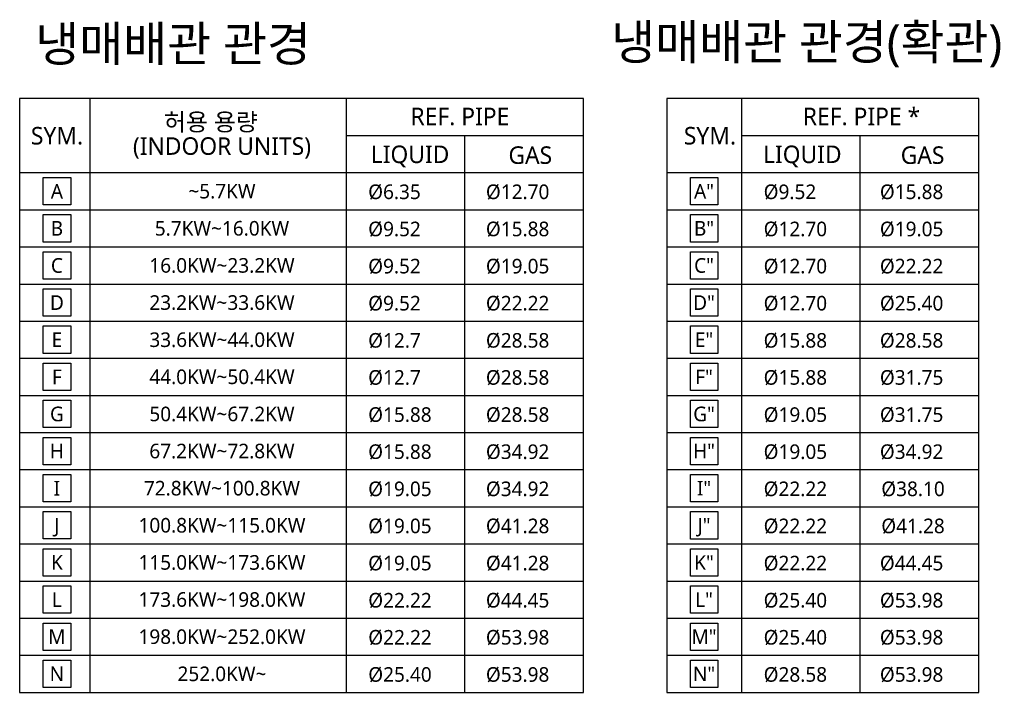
# Model space of a CAD drawing. Header units: millimetres. Extents: x -1305 to 107762, y -9150 to 56526.
# Drawn here: x 55157 to 67753, y 5558 to 14194 of the extents above; entities that cross this region are included whole.
import ezdxf
from ezdxf.enums import TextEntityAlignment as Align

# ---------------------------------------------------------------- set-up
doc = ezdxf.new("R2010")
doc.units = ezdxf.units.MM
doc.set_wipeout_variables(frame=1)
for name, color, linetype in [('1', 7, 'Continuous'), ('4', 6, 'Continuous'), ('DVM_REPORT', 7, 'Continuous')]:
    doc.layers.add(name, color=color, linetype=linetype)
doc.styles.add('DVM_REPORT', font='malgun.ttf')
doc.styles.add('삼성전자', font='malgun.ttf')

msp = doc.modelspace()

# ---------------------------------------------------------------- texts
at = {"layer": 'DVM_REPORT', "color": 2, "style": 'DVM_REPORT'}
for s, p in [('냉매배관 관경', (57128, 13888)), ('냉매배관 관경(확관)', (65266, 13888))]:
    msp.add_text(s, height=450, dxfattribs=at).set_placement(p, align=Align.MIDDLE)

# ---------------------------------------------------------------- wipeouts: each hides what was drawn before it
for points in [[(55157, 13183), (62398, 13183), (62398, 5558), (55157, 5558)], [(63468, 13183), (67477, 13183), (67477, 5558), (63468, 5558)]]:
    msp.add_wipeout(points)

# ---------------------------------------------------------------- next in the draw order: linework, layer by layer
at = {"layer": '1'}
for p, q in [((65950, 12706), (65950, 5558)), ((55157, 11753), (62398, 11753)), ((63468, 11753), (67477, 11753)), ((55157, 11276), (62398, 11276)), ((63468, 11276), (67477, 11276)), ((55157, 10800), (62398, 10800)), ((63468, 10800), (67477, 10800)), ((55157, 10323), (62398, 10323)), ((63468, 10323), (67477, 10323)), ((55157, 9847), (62398, 9847)), ((63468, 9847), (67477, 9847)), ((55157, 9370), (62398, 9370)), ((63468, 9370), (67477, 9370)), ((55157, 8894), (62398, 8894)), ((63468, 8894), (67477, 8894)), ((55157, 8417), (62398, 8417)), ((63468, 8417), (67477, 8417)), ((55157, 7941), (62398, 7941)), ((63468, 7941), (67477, 7941)), ((55157, 7464), (62398, 7464)), ((63468, 7464), (67477, 7464)), ((55157, 6987), (62398, 6987)), ((63468, 6987), (67477, 6987)), ((55157, 6511), (62398, 6511)), ((63468, 6511), (67477, 6511)), ((55157, 6034), (62398, 6034)), ((63468, 6034), (67477, 6034))]:
    msp.add_line(p, q, dxfattribs=at)
for points in [[(55461, 12167), (55813, 12167), (55813, 11816), (55461, 11816)], [(63772, 12167), (64124, 12167), (64124, 11816), (63772, 11816)], [(55461, 11691), (55813, 11691), (55813, 11339), (55461, 11339)], [(63772, 11691), (64124, 11691), (64124, 11339), (63772, 11339)], [(55461, 11214), (55813, 11214), (55813, 10862), (55461, 10862)], [(63772, 11214), (64124, 11214), (64124, 10862), (63772, 10862)], [(55461, 10737), (55813, 10737), (55813, 10386), (55461, 10386)], [(63772, 10737), (64124, 10737), (64124, 10386), (63772, 10386)], [(55461, 10261), (55813, 10261), (55813, 9909), (55461, 9909)], [(63772, 10261), (64124, 10261), (64124, 9909), (63772, 9909)], [(55461, 9784), (55813, 9784), (55813, 9433), (55461, 9433)], [(63772, 9784), (64124, 9784), (64124, 9433), (63772, 9433)], [(55461, 9308), (55813, 9308), (55813, 8956), (55461, 8956)], [(63772, 9308), (64124, 9308), (64124, 8956), (63772, 8956)], [(55461, 8831), (55813, 8831), (55813, 8480), (55461, 8480)], [(63772, 8831), (64124, 8831), (64124, 8480), (63772, 8480)], [(55461, 8355), (55813, 8355), (55813, 8003), (55461, 8003)], [(63772, 8355), (64124, 8355), (64124, 8003), (63772, 8003)], [(55461, 7878), (55813, 7878), (55813, 7527), (55461, 7527)], [(63772, 7878), (64124, 7878), (64124, 7526), (63772, 7526)], [(55461, 7402), (55813, 7402), (55813, 7050), (55461, 7050)], [(63772, 7401), (64124, 7401), (64124, 7050), (63772, 7050)], [(55461, 6925), (55813, 6925), (55813, 6573), (55461, 6573)], [(63772, 6925), (64124, 6925), (64124, 6573), (63772, 6573)], [(55461, 6448), (55813, 6448), (55813, 6097), (55461, 6097)], [(63772, 6448), (64124, 6448), (64124, 6097), (63772, 6097)], [(55461, 5972), (55813, 5972), (55813, 5620), (55461, 5620)], [(63772, 5972), (64124, 5972), (64124, 5620), (63772, 5620)]]:
    msp.add_lwpolyline(points, close=True, dxfattribs=at)
at = {"layer": '4'}
for p, q in [((56058, 13183), (56058, 5558)), ((59349, 13183), (59349, 5558)), ((64428, 13183), (64428, 5558)), ((59349, 12706), (62398, 12706)), ((60871, 12706), (60871, 5558)), ((64428, 12706), (67477, 12706)), ((55157, 12230), (62398, 12230)), ((63468, 12230), (67477, 12230))]:
    msp.add_line(p, q, dxfattribs=at)
for points in [[(62398, 5558), (62398, 13183), (55157, 13183), (55157, 5558), (62398, 5558)], [(67477, 5558), (67477, 13183), (63468, 13183), (63468, 5558), (67477, 5558)]]:
    msp.add_lwpolyline(points, dxfattribs=at)

# ---------------------------------------------------------------- next in the draw order: texts
at = {"layer": '1', "style": '삼성전자'}
for s, height, p in [('A', 188, (55636, 11991)), ('~5.7KW', 187.5, (57756, 11992)), ('A"', 187.5, (63947, 11991)), ('B', 188, (55636, 11515)), ('5.7KW~16.0KW', 187.5, (57756, 11515)), ('B"', 187.5, (63947, 11515)), ('C', 188, (55636, 11038)), ('16.0KW~23.2KW', 187.5, (57756, 11039)), ('C"', 187.5, (63947, 11038)), ('D', 188, (55636, 10561)), ('23.2KW~33.6KW', 187.5, (57756, 10562)), ('D"', 187.5, (63947, 10561)), ('E', 188, (55636, 10085)), ('33.6KW~44.0KW', 187.5, (57756, 10085)), ('E"', 187.5, (63947, 10085)), ('F', 188, (55636, 9608)), ('44.0KW~50.4KW', 187.5, (57756, 9609)), ('F"', 187.5, (63947, 9608)), ('G', 188, (55636, 9132)), ('50.4KW~67.2KW', 187.5, (57756, 9132)), ('G"', 187.5, (63947, 9132)), ('H', 188, (55636, 8655)), ('67.2KW~72.8KW', 187.5, (57756, 8656)), ('H"', 187.5, (63947, 8655)), ('I', 188, (55636, 8179)), ('72.8KW~100.8KW', 187.5, (57756, 8179)), ('I"', 187.5, (63947, 8179)), ('J', 188, (55636, 7702)), ('100.8KW~115.0KW', 187.5, (57756, 7703)), ('J"', 187.5, (63947, 7702)), ('K', 188, (55636, 7226)), ('115.0KW~173.6KW', 187.5, (57756, 7226)), ('K"', 187.5, (63947, 7225)), ('L', 188, (55636, 6749)), ('173.6KW~198.0KW', 187.5, (57756, 6750)), ('L"', 187.5, (63947, 6749)), ('M', 188, (55636, 6272)), ('198.0KW~252.0KW', 187.5, (57756, 6273)), ('M"', 187.5, (63947, 6272)), ('N', 188, (55636, 5796)), ('252.0KW~', 187.5, (57756, 5796)), ('N"', 187.5, (63947, 5796))]:
    msp.add_text(s, height=height, dxfattribs=at).set_placement(p, align=Align.MIDDLE_CENTER)
for s, p in [('Ø6.35', (59634, 11890)), ('Ø12.70', (61146, 11890)), ('Ø9.52', (64713, 11890)), ('Ø15.88', (66206, 11890)), ('Ø9.52', (59634, 11413)), ('Ø15.88', (61146, 11413)), ('Ø12.70', (64713, 11413)), ('Ø19.05', (66206, 11413)), ('Ø9.52', (59634, 10936)), ('Ø19.05', (61146, 10936)), ('Ø12.70', (64713, 10936)), ('Ø22.22', (66206, 10936)), ('Ø9.52', (59634, 10460)), ('Ø22.22', (61146, 10460)), ('Ø12.70', (64713, 10460)), ('Ø25.40', (66206, 10460)), ('Ø12.7', (59634, 9983)), ('Ø28.58', (61146, 9983)), ('Ø15.88', (64713, 9983)), ('Ø28.58', (66206, 9983)), ('Ø12.7', (59634, 9507)), ('Ø28.58', (61146, 9507)), ('Ø15.88', (64713, 9507)), ('Ø31.75', (66206, 9507)), ('Ø15.88', (59634, 9030)), ('Ø28.58', (61146, 9030)), ('Ø19.05', (64713, 9030)), ('Ø31.75', (66206, 9030)), ('Ø15.88', (59634, 8554)), ('Ø34.92', (61146, 8554)), ('Ø19.05', (64713, 8554)), ('Ø34.92', (66206, 8554)), ('Ø19.05', (59634, 8077)), ('Ø34.92', (61146, 8077)), ('Ø22.22', (64713, 8077)), ('Ø38.10', (66224, 8077)), ('Ø19.05', (59634, 7601)), ('Ø41.28', (61146, 7601)), ('Ø22.22', (64713, 7601)), ('Ø41.28', (66224, 7601)), ('Ø19.05', (59634, 7124)), ('Ø41.28', (61146, 7124)), ('Ø22.22', (64713, 7124)), ('Ø44.45', (66206, 7124)), ('Ø22.22', (59635, 6647)), ('Ø44.45', (61146, 6647)), ('Ø25.40', (64713, 6647)), ('Ø53.98', (66206, 6647)), ('Ø22.22', (59635, 6171)), ('Ø53.98', (61146, 6171)), ('Ø25.40', (64713, 6171)), ('Ø53.98', (66206, 6171)), ('Ø25.40', (59635, 5694)), ('Ø53.98', (61146, 5694)), ('Ø28.58', (64713, 5694)), ('Ø53.98', (66206, 5694))]:
    msp.add_text(s, height=187.5, dxfattribs=at).set_placement(p)
at = {"layer": '4', "style": '삼성전자'}
for s, p in [('허용 용량', (57011, 12768)), ('REF. PIPE', (60177, 12839)), ('REF. PIPE *', (65216, 12839)), ('SYM.', (55302, 12591)), ('SYM.', (63688, 12591)), ('(INDOOR UNITS)', (56612, 12458)), ('LIQUID', (59667, 12352)), ('GAS', (61435, 12342)), ('LIQUID', (64705, 12352)), ('GAS', (66473, 12342))]:
    msp.add_text(s, height=225, dxfattribs=at).set_placement(p)

doc.saveas('drawing.dxf')
